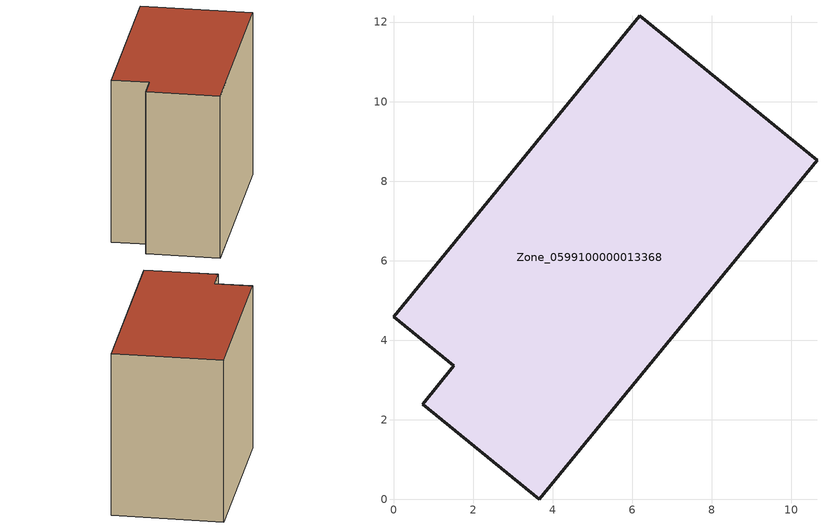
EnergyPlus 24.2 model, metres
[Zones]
Zone_0599100000013368
 floor ground (C_G): 10.65,8.52 3.67,0 0.74,2.39 1.52,3.36 0,4.59 6.19,12.16 z0
 wall outside (C_F): 10.65,8.52 6.19,12.16 0,4.59 1.52,3.36 0.74,2.39 3.67,0 10.65,8.52 z0:8.85
 roof outside (C_R): 3.67,0 10.65,8.52 6.19,12.16 0,4.59 1.52,3.36 0.74,2.39 z8.85
[BUILDING]
Pand.0599100000013368: North Axis=0; Terrain=City; Loads Convergence Tolerance Value=0.04; Temperature Convergence Tolerance Value=0.4; Solar Distribution=FullExterior; Maximum Number of Warmup Days=25; Minimum Number of Warmup Days=1
[Site:Location]
Rotterdam.The.Hague.AP_ZH_NLD Design_Conditions: Latitude=51.96; Longitude=4.45; Time Zone=1; Elevation=-4.5
[SITE:GROUNDTEMPERATURE:BUILDINGSURFACE]
18, 18, 18, 18, 18, 18, 18, 18, 18, 18, 18, 18
[MATERIAL] Thermal Absorptance=0.9; Solar Absorptance=0.7; Visible Absorptance=0.7
Name | Roughness | Thickness | Conductivity | Density | Specific Heat
G.TC.1946 | MediumSmooth | 0.15 | 1 | 540 | 1210
F.TC.1946 | Rough | 0.3 | 0.857143 | 1920 | 840
R.TC.1946 | MediumRough | 0.2 | 0.909091 | 1500 | 1000
[CONSTRUCTION]
C_G: G.TC.1946
C_F: F.TC.1946
C_R: R.TC.1946
[ZONE]
Zone_0599100000013368: Type=1; Multiplier=1; Ceiling Height=Autocalculate; Volume=Autocalculate; Floor Area=autocalculate; Part of Total Floor Area=Yes
[ZONEINFILTRATION:DESIGNFLOWRATE]
Infil_Zone_0599100000013368: Zone or ZoneList or Space or SpaceList=Zone_0599100000013368; Schedule=AlwaysOn; Design Flow Rate Calculation Method=Flow/Area; Flow Rate per Floor Area=0.003; Constant Term Coefficient=1; Temperature Term Coefficient=0; Velocity Term Coefficient=0; Velocity Squared Term Coefficient=0
[HVACTEMPLATE:ZONE:IDEALLOADSAIRSYSTEM]
Zone_0599100000013368: Maximum Heating Supply Air Temperature=50; Minimum Cooling Supply Air Temperature=13; Maximum Heating Supply Air Humidity Ratio=0.0156; Minimum Cooling Supply Air Humidity Ratio=0.0077; Heating Limit=NoLimit; Cooling Limit=NoLimit; Dehumidification Control Type=ConstantSensibleHeatRatio; Cooling Sensible Heat Ratio=0.7; Dehumidification Setpoint=60; Humidification Control Type=None; Humidification Setpoint=30; Outdoor Air Method=None; Outdoor Air Flow Rate per Person=0.00944; Outdoor Air Flow Rate per Zone Floor Area=0; Outdoor Air Flow Rate per Zone=0; Demand Controlled Ventilation Type=None; Outdoor Air Economizer Type=NoEconomizer; Heat Recovery Type=None; Sensible Heat Recovery Effectiveness=0.7; Latent Heat Recovery Effectiveness=0.65
[ZONECONTROL:THERMOSTAT]
ThermostatControl_Zone_0599100000013368: Zone or ZoneList=Zone_0599100000013368; Control Type Schedule=DualSetpointControlType; Control 1=Thermostat_Zone_0599100000013368; Temperature Difference Between Cutout And Setpoint=0
[THERMOSTATSETPOINT:DUALSETPOINT]
Thermostat_Zone_0599100000013368: Heating Setpoint Temperature Schedule=HeatingSetpoint_Zone_0599100000013368; Cooling Setpoint Temperature Schedule=CoolingSetpoint_Zone_0599100000013368
[SCHEDULE:COMPACT]
HeatingSetpoint_Zone_0599100000013368: Through: 12/31, For: AllDays, Until: 24:00, 21
CoolingSetpoint_Zone_0599100000013368: Through: 12/31, For: AllDays, Until: 24:00, 24
DualSetpointControlType: Through: 12/31, For: AllDays, Until: 24:00, 4
AlwaysOn: Through: 12/31, For: AllDays, Until: 24:00, 1
